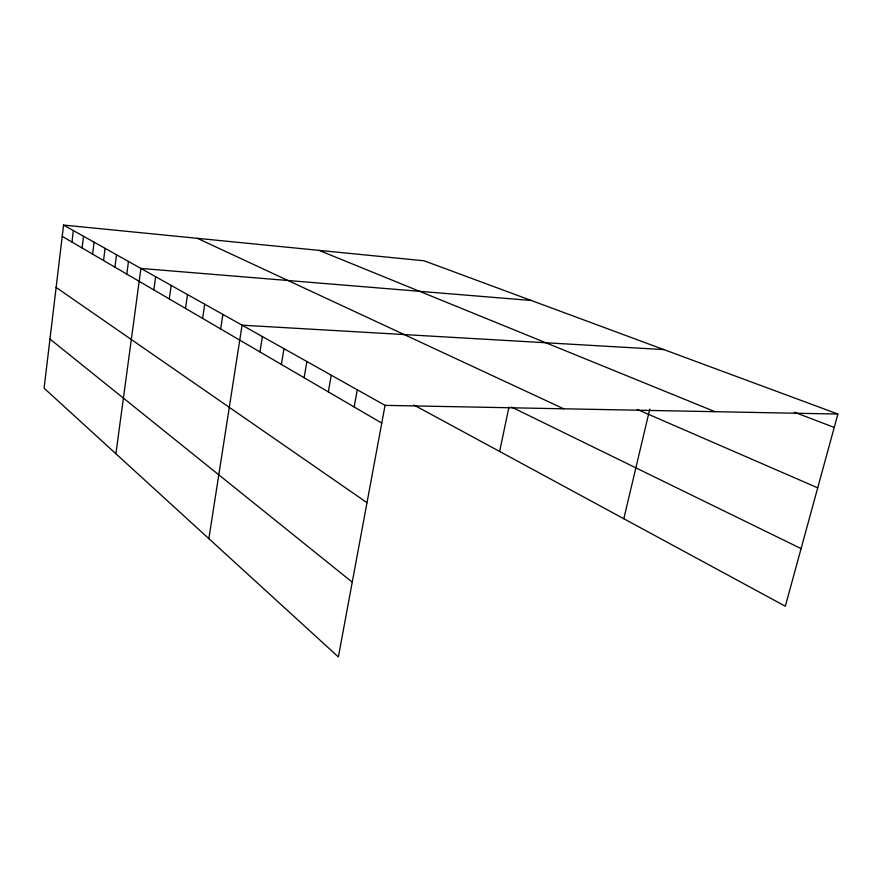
<?xml version="1.0" encoding="UTF-8"?>
<svg xmlns="http://www.w3.org/2000/svg" width="882" height="882" viewBox="0 0 882 882"><rect width="100%" height="100%" fill="white"/><g stroke="black" fill="none" stroke-linecap="round" stroke-linejoin="round"><path stroke-width="1.32" d="M63.57 225.064L44.1 388.19L338.368 656.936L385.059 405.367L63.57 225.064L424.088 260.785L837.9 414.044L785.333 606.221L413.901 405.014M71.96 242.054L73.36 230.555M82.081 247.963L83.525 236.255M92.599 254.115L94.087 242.175M103.536 260.51L105.09 248.349M114.925 267.158L116.534 254.766M126.799 274.104L128.463 261.458M115.906 453.778L140.911 268.437L531.284 300.486M153.843 289.913L155.673 276.716M169.278 298.921L171.174 285.415M185.507 308.413L187.502 294.577M202.617 318.413L204.712 304.224M220.676 328.964L222.881 314.411M208.858 538.67L242.076 325.182L663.87 349.592M259.958 351.918L262.406 336.582M281.38 364.442L283.971 348.677M304.136 377.739L306.87 361.521M328.347 391.884L331.257 375.192M354.167 406.977L357.265 389.778M499.642 451.463L508.903 407.252M623.806 518.726L649.791 409.039M385.059 405.367L837.9 414.044M794.307 412.192L834.24 427.439M319.075 250.378L715.015 411.685M637.212 409.413L817.713 487.845M197.381 238.327L563.675 408.785M511.56 407.076L801.088 548.615M62.225 236.365L381.763 423.106M56.128 287.444L366.989 502.685M49.965 339.052L352.249 582.153"/></g></svg>
